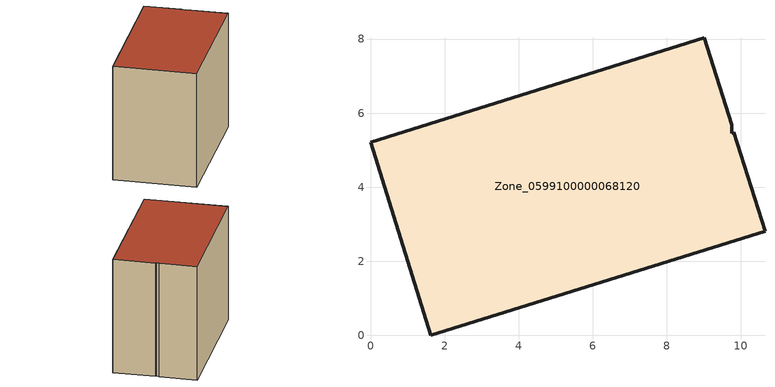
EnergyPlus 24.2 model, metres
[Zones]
Zone_0599100000068120
 floor ground (C_G): 9.75,5.68 9.75,5.46 9.81,5.48 10.65,2.81 1.62,0 0,5.22 9.01,8.04 z0
 wall outside (C_F): 1.62,0 10.65,2.81 9.81,5.48 9.75,5.46 9.75,5.68 9.01,8.04 0,5.22 1.62,0 z0:7.9
 roof outside (C_R): 9.75,5.46 9.75,5.68 9.01,8.04 0,5.22 1.62,0 10.65,2.81 9.81,5.48 z7.9
[BUILDING]
Pand.0599100000068120: North Axis=0; Terrain=City; Loads Convergence Tolerance Value=0.04; Temperature Convergence Tolerance Value=0.4; Solar Distribution=FullExterior; Maximum Number of Warmup Days=25; Minimum Number of Warmup Days=1
[Site:Location]
Rotterdam.The.Hague.AP_ZH_NLD Design_Conditions: Latitude=51.96; Longitude=4.45; Time Zone=1; Elevation=-4.5
[SITE:GROUNDTEMPERATURE:BUILDINGSURFACE]
18, 18, 18, 18, 18, 18, 18, 18, 18, 18, 18, 18
[MATERIAL] Thermal Absorptance=0.9; Solar Absorptance=0.7; Visible Absorptance=0.7
Name | Roughness | Thickness | Conductivity | Density | Specific Heat
G.TC.1946 | MediumSmooth | 0.15 | 1 | 540 | 1210
F.TC.1946 | Rough | 0.3 | 0.857143 | 1920 | 840
R.TC.1946 | MediumRough | 0.2 | 0.909091 | 1500 | 1000
[CONSTRUCTION]
C_G: G.TC.1946
C_F: F.TC.1946
C_R: R.TC.1946
[ZONE]
Zone_0599100000068120: Type=1; Multiplier=1; Ceiling Height=Autocalculate; Volume=Autocalculate; Floor Area=autocalculate; Part of Total Floor Area=Yes
[ZONEINFILTRATION:DESIGNFLOWRATE]
Infil_Zone_0599100000068120: Zone or ZoneList or Space or SpaceList=Zone_0599100000068120; Schedule=AlwaysOn; Design Flow Rate Calculation Method=Flow/Area; Flow Rate per Floor Area=0.003; Constant Term Coefficient=1; Temperature Term Coefficient=0; Velocity Term Coefficient=0; Velocity Squared Term Coefficient=0
[HVACTEMPLATE:ZONE:IDEALLOADSAIRSYSTEM]
Zone_0599100000068120: Maximum Heating Supply Air Temperature=50; Minimum Cooling Supply Air Temperature=13; Maximum Heating Supply Air Humidity Ratio=0.0156; Minimum Cooling Supply Air Humidity Ratio=0.0077; Heating Limit=NoLimit; Cooling Limit=NoLimit; Dehumidification Control Type=ConstantSensibleHeatRatio; Cooling Sensible Heat Ratio=0.7; Dehumidification Setpoint=60; Humidification Control Type=None; Humidification Setpoint=30; Outdoor Air Method=None; Outdoor Air Flow Rate per Person=0.00944; Outdoor Air Flow Rate per Zone Floor Area=0; Outdoor Air Flow Rate per Zone=0; Demand Controlled Ventilation Type=None; Outdoor Air Economizer Type=NoEconomizer; Heat Recovery Type=None; Sensible Heat Recovery Effectiveness=0.7; Latent Heat Recovery Effectiveness=0.65
[ZONECONTROL:THERMOSTAT]
ThermostatControl_Zone_0599100000068120: Zone or ZoneList=Zone_0599100000068120; Control Type Schedule=DualSetpointControlType; Control 1=Thermostat_Zone_0599100000068120; Temperature Difference Between Cutout And Setpoint=0
[THERMOSTATSETPOINT:DUALSETPOINT]
Thermostat_Zone_0599100000068120: Heating Setpoint Temperature Schedule=HeatingSetpoint_Zone_0599100000068120; Cooling Setpoint Temperature Schedule=CoolingSetpoint_Zone_0599100000068120
[SCHEDULE:COMPACT]
HeatingSetpoint_Zone_0599100000068120: Through: 12/31, For: AllDays, Until: 24:00, 21
CoolingSetpoint_Zone_0599100000068120: Through: 12/31, For: AllDays, Until: 24:00, 24
DualSetpointControlType: Through: 12/31, For: AllDays, Until: 24:00, 4
AlwaysOn: Through: 12/31, For: AllDays, Until: 24:00, 1
